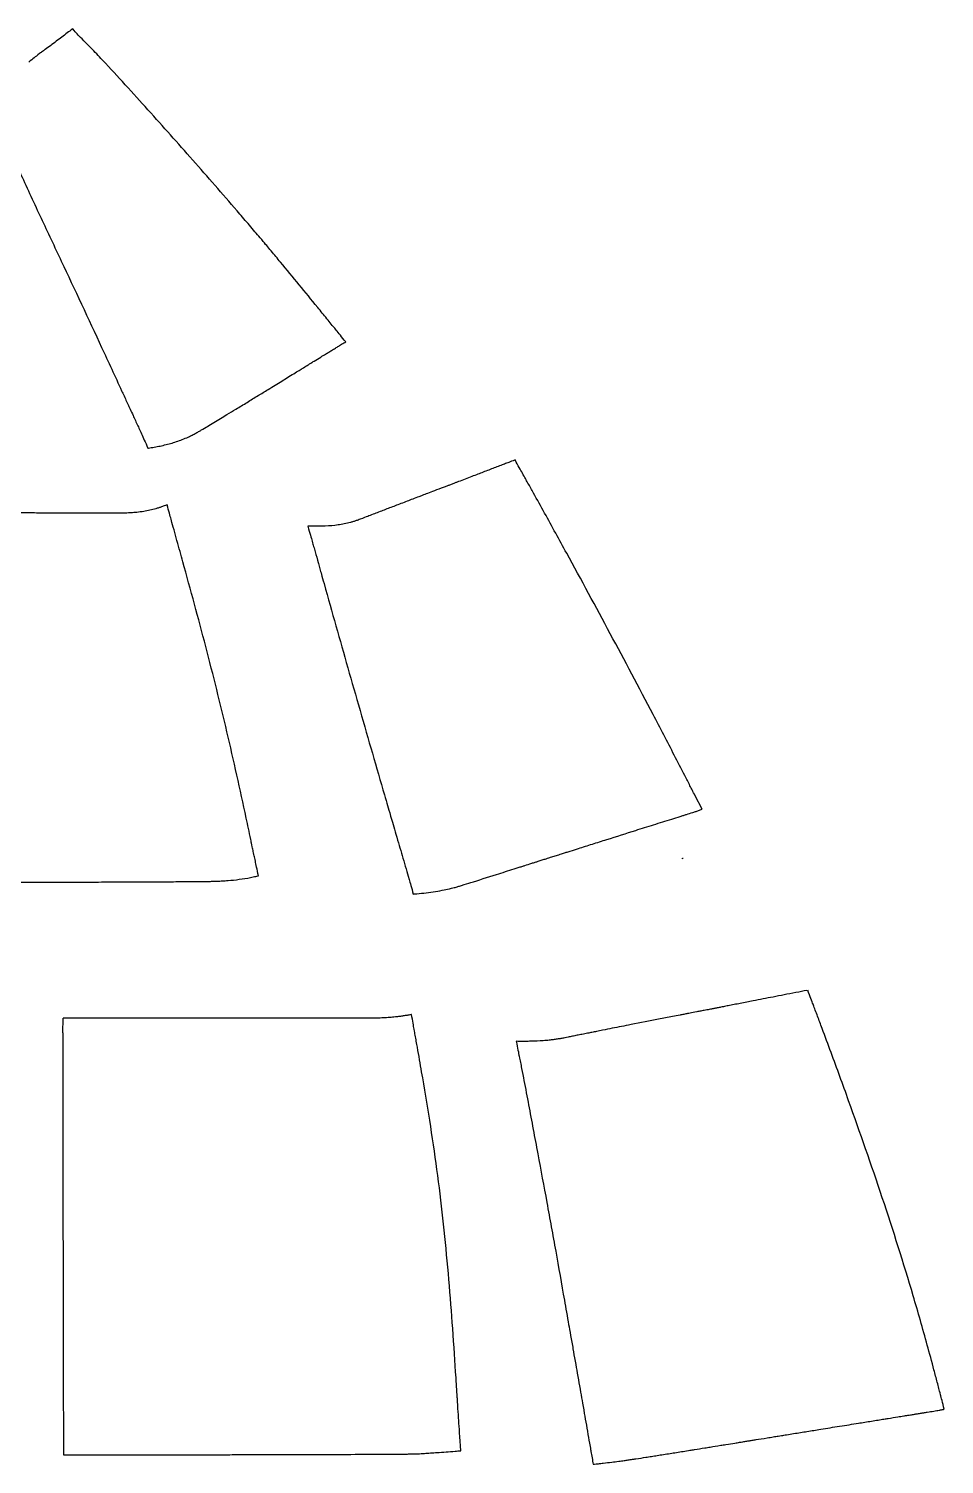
# Model space of a CAD drawing. Header units: inches. Extents: x 337 to 990, y 172 to 475.
# Drawn here: x 475.1 to 536.4, y 377.8 to 473.9 of the extents above; entities that cross this region are included whole.
import ezdxf

# ---------------------------------------------------------------- set-up
doc = ezdxf.new("R2010")
doc.units = ezdxf.units.IN
doc.header["$MEASUREMENT"] = 0

msp = doc.modelspace()

# ---------------------------------------------------------------- linework, layer by layer
for p, q in [((520.14918, 421.66959), (519.68243, 422.56457)), ((519.75577, 421.52943), (519.79489, 421.54256)), ((520.01994, 421.62325), (520.14918, 421.66959)), ((477.37437, 406.69959), (477.37539, 407.69902))]:
    msp.add_line(p, q)
at = {"color": 7, "linetype": 'Continuous', "lineweight": 25}
for points, knots in [([(478.02467, 473.91041), (477.86228, 473.78488), (477.77547, 473.71781), (477.54225, 473.53924), (477.40491, 473.43509), (477.06345, 473.17745), (476.77182, 472.95946), (476.44172, 472.71367), (476.27101, 472.58676), (476.13637, 472.48651), (476.09466, 472.45544), (475.8975, 472.3085), (475.90918, 472.31719), (475.6144, 472.09763), (475.55814, 472.05566), (475.32608, 471.87646), (475.24016, 471.80783), (475.07993, 471.67953)], [0, 0, 0, 0, 0.125, 0.125, 0.25, 0.25, 0.5, 0.5, 0.625, 0.625, 0.6875, 0.6875, 0.75, 0.75, 0.875, 0.875, 1, 1, 1, 1]), ([(490.6731, 459.79286), (490.51089, 459.9837), (490.42512, 460.08458), (490.19083, 460.35964), (490.06569, 460.5063), (489.69524, 460.93983), (489.45403, 461.22122), (488.71803, 462.07709), (488.22331, 462.64862), (486.75388, 464.33535), (485.73678, 465.48767), (484.25991, 467.14502), (483.76888, 467.69365), (482.72883, 468.85066), (482.26509, 469.36468), (481.21038, 470.52481), (480.74637, 471.03199), (479.94418, 471.88942), (479.69571, 472.15179), (479.30634, 472.55634), (479.1736, 472.69333), (478.91364, 472.95836), (478.82373, 473.0487), (478.64699, 473.22616)], [0, 0, 0, 0, 0.03125, 0.03125, 0.0625, 0.0625, 0.125, 0.125, 0.25, 0.25, 0.5, 0.5, 0.625, 0.625, 0.75, 0.75, 0.875, 0.875, 0.9375, 0.9375, 0.96875, 0.96875, 1, 1, 1, 1]), ([(472.23995, 470.0611), (472.27709, 469.88782), (472.29449, 469.80595), (472.35965, 469.53829), (472.39598, 469.40976), (472.50755, 469.04461), (472.59942, 468.77372), (472.8621, 468.0498), (473.07635, 467.52224), (473.47287, 466.57892), (473.71363, 466.0271), (474.00614, 465.36827), (474.10948, 465.13735), (474.32781, 464.65287), (474.46121, 464.35897), (474.97336, 463.23631), (475.4753, 462.1559), (476.33251, 460.32685), (476.82311, 459.28952), (478.14091, 456.49139), (479.08139, 454.47728), (480.40116, 451.63015), (480.86479, 450.6266), (481.40765, 449.44959), (481.51575, 449.21509), (481.74984, 448.70711), (481.8267, 448.54027), (482.10584, 447.93393), (482.18126, 447.77021), (482.41738, 447.25558), (482.4836, 447.11022), (482.63019, 446.7877), (482.73383, 446.55967), (482.87765, 446.24308), (483.06163, 445.83794)], [0, 0, 0, 0, 0.015625, 0.015625, 0.03125, 0.03125, 0.0625, 0.0625, 0.125, 0.125, 0.1875, 0.1875, 0.21875, 0.21875, 0.25, 0.25, 0.375, 0.375, 0.5, 0.5, 0.75, 0.75, 0.875, 0.875, 0.90625, 0.90625, 0.9375, 0.9375, 0.96875, 0.96875, 1, 1, 1, 1.0220943, 1.0220943, 1.0220943, 1.0220943]), ([(496.29438, 452.95671), (496.03094, 453.2806), (495.81864, 453.54161), (495.65751, 453.7397), (495.38262, 454.07765), (495.25669, 454.23244), (494.8209, 454.76738), (494.63747, 454.99224), (493.98266, 455.79372), (493.60209, 456.25826), (492.75126, 457.29304), (492.35178, 457.77705), (491.71695, 458.54243), (491.52437, 458.77406), (491.07935, 459.30782), (490.95289, 459.45896), (490.6731, 459.79286)], [-0.07326826, -0.07326826, -0.07326826, -0.07326826, 0, 0, 0, 0.125, 0.125, 0.25, 0.25, 0.5, 0.5, 0.75, 0.75, 0.875, 0.875, 1, 1, 1, 1]), ([(519.68243, 422.56457), (519.52775, 422.86772), (519.44735, 423.0252), (519.22082, 423.46778), (519.09929, 423.70478), (518.75549, 424.37403), (518.5152, 424.8401), (517.81845, 426.1871), (517.34103, 427.10419), (515.92422, 429.80968), (514.96143, 431.62682), (513.04055, 435.21152), (512.05464, 437.03044), (510.59657, 439.69255), (510.09601, 440.60178), (509.36041, 441.93184), (509.10747, 442.38815), (508.74101, 443.04786), (508.61577, 443.27308), (508.36627, 443.72129), (508.28401, 443.86883), (508.11825, 444.16606), (507.99815, 444.3814), (507.83422, 444.67531), (507.62645, 445.0478)], [0, 0, 0, 0, 0.03125, 0.03125, 0.0625, 0.0625, 0.125, 0.125, 0.25, 0.25, 0.5, 0.5, 0.75, 0.75, 0.875, 0.875, 0.9375, 0.9375, 0.96875, 0.96875, 1, 1, 1, 1.02264077, 1.02264077, 1.02264077, 1.02264077]), ([(490.45646, 417.22273), (490.36289, 417.65956), (490.29311, 417.98565), (490.24714, 418.20098), (490.21337, 418.35913), (490.19244, 418.45754), (490.14841, 418.66477), (490.11216, 418.83572), (490.07585, 419.00708), (490.05438, 419.10843), (489.98102, 419.4549), (489.96991, 419.50738), (489.82741, 420.18015), (489.74085, 420.58783), (489.42303, 422.07252), (489.22394, 422.98735), (488.57239, 425.90841), (488.12809, 427.804), (487.18981, 431.5896), (486.67823, 433.54065), (485.92299, 436.32788), (485.64425, 437.34018), (485.26994, 438.6895), (485.14962, 439.12164), (484.92549, 439.9276), (484.87328, 440.11544), (484.73303, 440.62179), (484.69312, 440.76608), (484.60737, 441.07863), (484.54388, 441.31008), (484.45524, 441.63379), (484.34147, 442.04976)], [-0.0212741, -0.0212741, -0.0212741, -0.0212741, 0, 0, 0, 0.015625, 0.015625, 0.03125, 0.03125, 0.046875, 0.046875, 0.0625, 0.0625, 0.125, 0.125, 0.25, 0.25, 0.5, 0.5, 0.75, 0.75, 0.875, 0.875, 0.9375, 0.9375, 0.96875, 0.96875, 1, 1, 1, 1.02314088, 1.02314088, 1.02314088, 1.02314088]), ([(493.76366, 440.6166), (493.89677, 440.14656), (493.99156, 439.81186), (494.04802, 439.61252), (494.09257, 439.45521), (494.11326, 439.38219), (494.18311, 439.1349), (494.21871, 439.00843), (494.3063, 438.69647), (494.40011, 438.3607), (494.46918, 438.1135), (494.51314, 437.95619), (494.5772, 437.72701), (494.6009, 437.64222), (494.73078, 437.17746), (494.77124, 437.03272), (495.12647, 435.76271), (495.37186, 434.88844), (496.17053, 432.05914), (496.69196, 430.23374), (497.81225, 426.33614), (498.35017, 424.47697), (498.95545, 422.40012), (499.03508, 422.12722), (499.15341, 421.72191), (499.2123, 421.52031), (499.47693, 420.61434), (499.55747, 420.33862), (499.86857, 419.27301), (499.98594, 418.87082), (500.19446, 418.15431), (500.25803, 417.9357), (500.40237, 417.4375), (500.44368, 417.29392), (500.53399, 416.97963), (500.60099, 416.74644), (500.69497, 416.41928), (500.81593, 415.99814)], [-0.0197996, -0.0197996, -0.0197996, -0.0197996, 0, 0, 0, 0.015625, 0.015625, 0.03125, 0.03125, 0.0625, 0.0625, 0.078125, 0.078125, 0.09375, 0.09375, 0.125, 0.125, 0.25, 0.25, 0.5, 0.5, 0.75, 0.75, 0.78125, 0.78125, 0.8125, 0.8125, 0.875, 0.875, 0.9375, 0.9375, 0.96875, 0.96875, 1, 1, 1, 1.02318657, 1.02318657, 1.02318657, 1.02318657]), ([(519.79489, 421.54256), (519.86916, 421.56919), (519.94342, 421.59582), (520.01844, 421.62271), (520.01919, 421.62298), (520.01994, 421.62325)], [0, 0, 0, 0, 0.99, 0.99, 1, 1, 1, 1]), ([(536.35141, 381.51927), (536.23635, 381.96115), (536.15231, 382.28405), (536.0993, 382.48796), (536.04868, 382.68263), (536.02635, 382.76885), (535.95596, 383.03881), (535.91792, 383.18421), (535.81133, 383.59019), (535.73527, 383.87779), (535.51727, 384.69551), (535.36418, 385.2609), (534.91095, 386.90627), (534.59184, 388.02665), (533.62712, 391.292), (532.93746, 393.46592), (531.46734, 397.87735), (530.72236, 400.01153), (529.56126, 403.24429), (529.17361, 404.30792), (528.57083, 405.9411), (528.37627, 406.46495), (528.07199, 407.27955), (527.97305, 407.54365), (527.82138, 407.94738), (527.77132, 408.08043), (527.66994, 408.34954), (527.63411, 408.44422), (527.56895, 408.61703), (527.49189, 408.82138), (527.37381, 409.13499), (527.2147, 409.55785)], [-0.0163662, -0.0163662, -0.0163662, -0.0163662, 0, 0, 0, 0.015625, 0.015625, 0.03125, 0.03125, 0.0625, 0.0625, 0.125, 0.125, 0.25, 0.25, 0.5, 0.5, 0.75, 0.75, 0.875, 0.875, 0.9375, 0.9375, 0.96875, 0.96875, 0.984375, 0.984375, 1, 1, 1, 1.01847768, 1.01847768, 1.01847768, 1.01847768]), ([(503.99429, 378.73692), (503.93238, 379.66102), (503.88801, 380.32623), (503.86118, 380.73255), (503.83723, 381.09524), (503.82726, 381.25165), (503.79806, 381.7084), (503.79169, 381.8086), (503.7765, 382.04767), (503.7768, 382.04296), (503.76808, 382.18024), (503.76241, 382.26964), (503.74142, 382.60017), (503.73614, 382.68333), (503.72235, 382.89998), (503.71108, 383.07689), (503.6868, 383.45668), (503.66646, 383.77304), (503.58402, 385.04342), (503.50266, 386.25274), (503.26899, 389.45675), (503.0745, 391.75477), (502.61394, 396.04023), (502.3222, 398.24384), (501.81099, 401.54244), (501.63799, 402.59012), (501.35139, 404.25591), (501.26355, 404.75642), (501.11195, 405.61172), (501.06623, 405.86836), (500.99391, 406.27464), (500.96743, 406.42351), (500.92414, 406.6675), (500.90546, 406.77289), (500.87395, 406.95187), (500.83546, 407.17051), (500.77782, 407.49897), (500.70101, 407.93725)], [-0.03500892, -0.03500892, -0.03500892, -0.03500892, 0, 0, 0, 0.03125, 0.03125, 0.046875, 0.046875, 0.0546875, 0.0546875, 0.0625, 0.0625, 0.078125, 0.078125, 0.09375, 0.09375, 0.125, 0.125, 0.25, 0.25, 0.5, 0.5, 0.75, 0.75, 0.875, 0.875, 0.9375, 0.9375, 0.96875, 0.96875, 0.984375, 0.984375, 1, 1, 1, 1.01908687, 1.01908687, 1.01908687, 1.01908687]), ([(507.70428, 406.14016), (507.79495, 405.68713), (507.86172, 405.35305), (507.90459, 405.13794), (507.94032, 404.95871), (507.95945, 404.86207), (508.01111, 404.59999), (508.04087, 404.44817), (508.11357, 404.07551), (508.17481, 403.75873), (508.31859, 403.01072), (508.43573, 402.39505), (508.63104, 401.36373), (508.73956, 400.78831), (508.94245, 399.70931), (509.04065, 399.1857), (509.3591, 397.48229), (509.54548, 396.47967), (509.85568, 394.79254), (509.95703, 394.23757), (510.14382, 393.2076), (510.25232, 392.60531), (510.52965, 391.05805), (510.74293, 389.85662), (510.97133, 388.56348), (511.02506, 388.25889), (511.11454, 387.75123), (511.17571, 387.40381), (511.25168, 386.97212), (511.29463, 386.72801), (511.39042, 386.18326), (511.4532, 385.82608), (511.54895, 385.28132), (511.58788, 385.05977), (511.70151, 384.41333), (511.73878, 384.20133), (511.88752, 383.35559), (511.99084, 382.76885), (512.11871, 382.04339), (512.16071, 381.80525), (512.27962, 381.13105), (512.3119, 380.94805), (512.4165, 380.3541), (512.45639, 380.12739), (512.55924, 379.54047), (512.58798, 379.37646), (512.65026, 379.01658)], [-0.01875326, -0.01875326, -0.01875326, -0.01875326, 0, 0, 0, 0.015625, 0.015625, 0.03125, 0.03125, 0.0625, 0.0625, 0.125, 0.125, 0.1875, 0.1875, 0.25, 0.25, 0.375, 0.375, 0.4375, 0.4375, 0.5, 0.5, 0.625, 0.625, 0.65625, 0.65625, 0.6875, 0.6875, 0.71875, 0.71875, 0.75, 0.75, 0.78125, 0.78125, 0.8125, 0.8125, 0.875, 0.875, 0.90625, 0.90625, 0.9375, 0.9375, 0.96875, 0.96875, 1, 1, 1, 1]), ([(512.65026, 379.01658), (512.66546, 378.92885), (512.66925, 378.90692), (512.68437, 378.81917), (512.69043, 378.78402), (512.69831, 378.7383), (512.70619, 378.69258), (512.75563, 378.40574), (512.80507, 378.1189), (512.85451, 377.83206)], [0, 0, 0, 0, 1, 1, 1, 1.40066926, 1.40066926, 1.40066926, 3.91435778, 3.91435778, 3.91435778, 3.91435778])]:
    msp.add_open_spline(points, degree=3, knots=knots, dxfattribs=at)
msp.add_open_spline([(478.64699, 473.22616), (478.35575, 473.51694), (478.28657, 473.59294), (478.02467, 473.91041)], degree=3, dxfattribs=at)
at = {"color": 7, "linetype": 'Continuous'}
for points, knots in [([(486.60452, 447.03205), (486.79449, 447.14599), (486.91499, 447.21828), (487.17356, 447.37376), (487.32802, 447.46683), (487.61927, 447.64263), (487.76449, 447.73044), (488.05582, 447.90685), (488.20046, 447.99456), (488.54425, 448.20334), (488.74368, 448.32468), (489.20041, 448.60305), (489.44972, 448.75527), (489.93866, 449.05431), (490.18039, 449.20241), (490.64705, 449.48869), (490.87146, 449.62652), (491.25932, 449.86493), (491.42437, 449.96644), (491.72819, 450.15335), (491.87003, 450.24065), (492.13658, 450.40476), (492.26026, 450.48093), (492.52762, 450.64559), (492.67833, 450.73842), (492.94789, 450.90445), (493.07101, 450.98028), (493.21837, 451.07103), (493.26209, 451.09796), (493.36126, 451.15902), (493.41459, 451.19185), (493.5765, 451.29154), (493.68703, 451.35958), (493.83756, 451.45221), (493.89927, 451.49018), (494.0337, 451.57287), (494.10406, 451.61614), (494.32043, 451.74915), (494.47173, 451.84213), (494.7313, 452.00151), (494.84125, 452.06898), (495.01897, 452.17796), (495.09338, 452.22355), (495.25057, 452.31982), (495.33116, 452.36914), (495.49683, 452.47044), (495.58332, 452.52328), (495.73831, 452.61789), (495.80941, 452.66126), (495.97088, 452.75967), (496.06179, 452.81504), (496.1777, 452.88564), (496.21412, 452.90783), (496.25301, 452.93152), (496.29438, 452.95671)], [0, 0, 0, 0, 0.04443432, 0.04443432, 0.08999594, 0.08999594, 0.13555756, 0.13555756, 0.18111918, 0.18111918, 0.24362283, 0.24362283, 0.32140375, 0.32140375, 0.39918466, 0.39918466, 0.46976851, 0.46976851, 0.51766324, 0.51766324, 0.56555796, 0.56555796, 0.60555466, 0.60555466, 0.64540407, 0.64540407, 0.68525348, 0.68525348, 0.70096761, 0.70096761, 0.71668173, 0.71668173, 0.74810998, 0.74810998, 0.77028074, 0.77028074, 0.79245151, 0.79245151, 0.83679303, 0.83679303, 0.87058143, 0.87058143, 0.89525086, 0.89525086, 0.91992028, 0.91992028, 0.94634282, 0.94634282, 0.97276536, 0.97276536, 1, 1, 1, 1.00855833, 1.00855833, 1.00855833, 1.00855833]), ([(483.06163, 445.83794), (483.07458, 445.83981), (483.08745, 445.84168), (483.15832, 445.85209), (483.21674, 445.86099), (483.34542, 445.88164), (483.41138, 445.89278), (483.61093, 445.92808), (483.74406, 445.95378), (484.00929, 446.01007), (484.14243, 446.04082), (484.54063, 446.1412), (484.8022, 446.21852), (485.32588, 446.402), (485.58714, 446.5075), (485.92355, 446.66418), (486.00257, 446.70256), (486.12679, 446.76579), (486.17215, 446.78959), (486.25505, 446.83391), (486.29474, 446.85562), (486.41188, 446.92088), (486.4885, 446.96502), (486.58945, 447.02319)], [0.074725048, 0.074725048, 0.074725048, 0.074725048, 0.085939989, 0.085939989, 0.136415248, 0.136415248, 0.186890507, 0.186890507, 0.287841024, 0.287841024, 0.388791542, 0.388791542, 0.590692577, 0.590692577, 0.792593612, 0.792593612, 0.855001827, 0.855001827, 0.891766928, 0.891766928, 0.928532029, 0.928532029, 1, 1, 1, 1]), ([(507.62645, 445.0478), (507.45245, 444.98107), (507.32823, 444.93343), (507.11068, 444.85004), (507.01422, 444.81308), (506.80744, 444.73385), (506.69983, 444.69263), (506.47242, 444.60554), (506.36013, 444.56254), (506.11937, 444.47037), (505.99383, 444.42233), (505.61491, 444.27733), (505.35921, 444.17953), (505.00224, 444.04303), (504.8696, 443.99232), (504.59024, 443.88554), (504.44815, 443.83123), (504.13644, 443.71212), (503.97569, 443.65071), (503.78143, 443.57649), (503.72479, 443.55486), (503.60188, 443.50791), (503.54092, 443.48463), (503.40365, 443.43219), (503.31565, 443.39858), (503.20013, 443.35447), (503.16459, 443.34089), (503.11491, 443.32192), (503.0861, 443.31092), (502.9893, 443.27395), (502.91091, 443.24401), (502.64608, 443.14287), (502.41679, 443.05531), (502.06058, 442.91928), (501.91367, 442.86318), (501.65134, 442.76298), (501.53538, 442.71869), (501.34017, 442.64411), (501.27178, 442.61799), (501.05024, 442.53334), (500.91204, 442.48053), (500.6513, 442.38088), (500.52719, 442.33344), (500.26601, 442.23356), (500.1289, 442.18112), (499.85769, 442.07735), (499.72699, 442.02733), (499.47631, 441.93135), (499.35306, 441.88414), (498.98606, 441.7435), (498.74315, 441.65032), (498.25433, 441.46258), (497.98696, 441.35977), (497.61845, 441.21774), (497.48731, 441.16711), (497.27211, 441.084)], [0.006188373, 0.006188373, 0.006188373, 0.006188373, 0.047214744, 0.047214744, 0.076809261, 0.076809261, 0.106403778, 0.106403778, 0.14140028, 0.14140028, 0.176396781, 0.176396781, 0.246389783, 0.246389783, 0.288097594, 0.288097594, 0.329805404, 0.329805404, 0.370178645, 0.370178645, 0.388960553, 0.388960553, 0.407742461, 0.407742461, 0.426524369, 0.426524369, 0.438273729, 0.438273729, 0.450023089, 0.450023089, 0.473521809, 0.473521809, 0.52051925, 0.52051925, 0.56751669, 0.56751669, 0.605320439, 0.605320439, 0.624111708, 0.624111708, 0.661694247, 0.661694247, 0.699276785, 0.699276785, 0.740644448, 0.740644448, 0.776128551, 0.776128551, 0.811612653, 0.811612653, 0.882580858, 0.882580858, 0.953549063, 0.953549063, 1, 1, 1, 1]), ([(484.34147, 442.04976), (484.30232, 442.03384), (484.26682, 442.01949), (484.23497, 442.0067), (484.11285, 441.9577), (484.04436, 441.93179), (483.91565, 441.88629), (483.84806, 441.86335), (483.71802, 441.82143), (483.65257, 441.80148), (483.45578, 441.74483), (483.32408, 441.71145), (483.05423, 441.65174), (482.91741, 441.62572), (482.627, 441.57888), (482.47016, 441.5588), (482.18209, 441.52974), (482.0543, 441.51953), (481.81027, 441.50456), (481.68647, 441.49916), (481.49518, 441.49342), (481.42658, 441.49193), (481.3044, 441.48987), (481.2472, 441.4893), (481.13185, 441.489), (481.0834, 441.48904), (481.02633, 441.48921)], [-0.02241619, -0.02241619, -0.02241619, -0.02241619, 0, 0, 0, 0.08593252, 0.08593252, 0.15057612, 0.15057612, 0.21521971, 0.21521971, 0.34450689, 0.34450689, 0.47379407, 0.47379407, 0.62032057, 0.62032057, 0.73530348, 0.73530348, 0.84377784, 0.84377784, 0.90391707, 0.90391707, 0.9640563, 0.9640563, 1, 1, 1, 1]), ([(481.02738, 441.48921), (480.82503, 441.49005), (480.63779, 441.49073), (480.33097, 441.49174), (480.21161, 441.4921), (479.95184, 441.49283), (479.81288, 441.49319), (479.57338, 441.49378), (479.47106, 441.49402), (479.19234, 441.49462), (479.00336, 441.49499), (478.68675, 441.49554), (478.56865, 441.49574), (478.30993, 441.49613), (478.17211, 441.49632), (477.9163, 441.49666), (477.79847, 441.4968), (477.59457, 441.49703), (477.49006, 441.49715), (477.23265, 441.4974), (477.07741, 441.49755), (476.78624, 441.49779), (476.63559, 441.49791), (476.35375, 441.49811), (476.22197, 441.4982), (476.02282, 441.49832), (475.94674, 441.49836), (475.69308, 441.49851), (475.51292, 441.4986), (475.21688, 441.49873), (475.10874, 441.49878), (474.92486, 441.49886), (474.85399, 441.49888), (474.69089, 441.49895), (474.60122, 441.49898), (474.46736, 441.49903), (474.41795, 441.49905), (474.3067, 441.49909), (474.22674, 441.49911), (474.06962, 441.49916), (473.99079, 441.49919), (473.86061, 441.49923), (473.79959, 441.49925), (473.66201, 441.49929), (473.61861, 441.49931), (473.50233, 441.49934), (473.43627, 441.49936), (473.31701, 441.4994), (473.26141, 441.49942), (473.10671, 441.49947), (473.0197, 441.49949), (472.89726, 441.49953), (472.85424, 441.49954), (472.80304, 441.49956), (472.78749, 441.49956), (472.77658, 441.49957), (472.77729, 441.49957), (472.76907, 441.49957), (472.75958, 441.49957), (472.67715, 441.4996), (472.60525, 441.49962), (472.48053, 441.49966), (472.41918, 441.49968), (472.23813, 441.49974), (472.12145, 441.49979), (471.88997, 441.49987), (471.77338, 441.49991), (471.55859, 441.5), (471.45849, 441.50004), (471.2662, 441.50012), (471.17796, 441.50016), (470.90482, 441.50029), (470.73515, 441.50038), (470.40818, 441.50055), (470.24847, 441.50065), (469.77674, 441.50095), (469.47215, 441.50117), (468.70473, 441.50185), (468.24126, 441.50234), (467.7405, 441.50299), (467.42222, 441.50339), (467.08887, 441.50386), (466.74051, 441.50439)], [0, 0, 0, 0, 0.04188284, 0.04188284, 0.07135482, 0.07135482, 0.1008268, 0.1008268, 0.12389885, 0.12389885, 0.17004294, 0.17004294, 0.19741674, 0.19741674, 0.22479055, 0.22479055, 0.25057977, 0.25057977, 0.27636899, 0.27636899, 0.31258299, 0.31258299, 0.34203645, 0.34203645, 0.3690698, 0.3690698, 0.39083846, 0.39083846, 0.43437579, 0.43437579, 0.45824032, 0.45824032, 0.47374398, 0.47374398, 0.48924765, 0.48924765, 0.50015702, 0.50015702, 0.521184, 0.521184, 0.53826999, 0.53826999, 0.55535599, 0.55535599, 0.56183706, 0.56183706, 0.57004225, 0.57004225, 0.57824744, 0.57824744, 0.59465782, 0.59465782, 0.60659409, 0.60659409, 0.6123752, 0.6123752, 0.61815631, 0.61815631, 0.6242463, 0.6242463, 0.63642628, 0.63642628, 0.64860626, 0.64860626, 0.67296623, 0.67296623, 0.69865985, 0.69865985, 0.72731049, 0.72731049, 0.7490303, 0.7490303, 0.78472529, 0.78472529, 0.82042028, 0.82042028, 0.89181026, 0.89181026, 1, 1, 1, 1.06876695, 1.06876695, 1.06876695, 1.06876695]), ([(497.28934, 441.09047), (497.15573, 441.04168), (497.07651, 441.01276), (496.93883, 440.96531), (496.87066, 440.94267), (496.74002, 440.90227), (496.67461, 440.88342), (496.47632, 440.82994), (496.33941, 440.79776), (496.06071, 440.74077), (495.91948, 440.71619), (495.50219, 440.65607), (495.21131, 440.6312), (494.79468, 440.61321), (494.66567, 440.6101), (494.48395, 440.60863), (494.42523, 440.60866), (494.30836, 440.6093), (494.2469, 440.60996), (494.1366, 440.6114), (494.10105, 440.61188), (494.06181, 440.61243), (493.97891, 440.61357), (493.87952, 440.61496), (493.76366, 440.6166)], [0, 0, 0, 0, 0.08753022, 0.08753022, 0.15375962, 0.15375962, 0.21998901, 0.21998901, 0.35244781, 0.35244781, 0.4849066, 0.4849066, 0.74982419, 0.74982419, 0.86079673, 0.86079673, 0.91827558, 0.91827558, 0.97575443, 0.97575443, 1, 1, 1, 1.05121805, 1.05121805, 1.05121805, 1.05121805]), ([(504.05011, 416.57236), (504.31385, 416.65481), (504.48232, 416.70753), (505.16304, 416.92117), (505.81047, 417.12554), (506.5877, 417.37145), (506.7841, 417.43365), (507.17004, 417.55596), (507.35941, 417.61602), (507.65059, 417.70841), (507.74341, 417.73786), (507.92291, 417.79483), (508.01351, 417.82358), (508.15904, 417.86978), (508.22004, 417.88914), (508.41458, 417.9509), (508.57851, 418.00296), (508.82263, 418.08047), (508.89819, 418.10447), (509.04933, 418.15246), (509.11578, 418.17357), (509.27107, 418.22288), (509.35582, 418.2498), (509.53428, 418.30647), (509.62477, 418.3352), (509.77169, 418.38186), (509.82999, 418.40037), (509.92616, 418.43091), (509.9635, 418.44276), (510.05389, 418.47146), (510.10395, 418.48736), (510.25944, 418.53672), (510.36999, 418.57181), (510.58422, 418.63981), (510.70007, 418.67658), (510.89273, 418.73772), (510.97023, 418.76231), (511.14189, 418.81676), (511.23289, 418.84563), (511.51111, 418.93387), (511.70351, 418.99487), (512.02801, 419.09772), (512.17854, 419.14541), (512.48816, 419.24347), (512.64499, 419.29312), (513.11995, 419.44344), (513.44259, 419.54547), (514.41617, 419.8531), (515.07279, 420.06024), (516.10145, 420.38406), (516.49783, 420.50868), (517.30317, 420.76157), (517.71545, 420.89087), (518.29872, 421.07361), (518.4831, 421.13134), (518.75077, 421.21512), (518.82865, 421.23949), (518.96986, 421.28368), (519.03608, 421.30439), (519.23429, 421.36639), (519.36584, 421.40753), (519.59919, 421.48049), (519.6734, 421.50368), (519.75577, 421.52943)], [0, 0, 0, 0, 0.03773478, 0.03773478, 0.14765295, 0.14765295, 0.18730314, 0.18730314, 0.22487892, 0.22487892, 0.24182892, 0.24182892, 0.2565698, 0.2565698, 0.27131068, 0.27131068, 0.30079244, 0.30079244, 0.3131465, 0.3131465, 0.32550056, 0.32550056, 0.34363954, 0.34363954, 0.3596516, 0.3596516, 0.37070041, 0.37070041, 0.37961605, 0.37961605, 0.38853169, 0.38853169, 0.40636297, 0.40636297, 0.42950041, 0.42950041, 0.44663307, 0.44663307, 0.46376573, 0.46376573, 0.49803106, 0.49803106, 0.52852083, 0.52852083, 0.5590106, 0.5590106, 0.61999015, 0.61999015, 0.74194923, 0.74194923, 0.81870712, 0.81870712, 0.895465, 0.895465, 0.93138078, 0.93138078, 0.94558667, 0.94558667, 0.95979257, 0.95979257, 0.98820436, 0.98820436, 1, 1, 1, 1]), ([(518.86916, 418.37568), (518.85555, 418.37254), (518.83675, 418.36853), (518.7963, 418.36028), (518.79376, 418.35977), (518.79115, 418.35924)], [0.568483553, 0.568483553, 0.568483553, 0.568483553, 0.973648143, 0.973648143, 1, 1, 1, 1]), ([(487.0105, 416.8435), (487.14067, 416.84503), (487.2299, 416.84646), (487.37398, 416.84966), (487.43031, 416.85108), (487.55173, 416.85459), (487.61367, 416.85663), (487.79965, 416.86356), (487.92105, 416.86916), (488.16916, 416.88336), (488.29495, 416.89188), (488.67113, 416.92182), (488.91718, 416.94754), (489.42219, 417.01521), (489.67317, 417.05626), (489.98721, 417.11799), (490.05137, 417.1312), (490.21613, 417.166), (490.31409, 417.18819), (490.45646, 417.22273)], [0, 0, 0, 0, 0.088137723, 0.088137723, 0.141745462, 0.141745462, 0.195353201, 0.195353201, 0.30256868, 0.30256868, 0.409784158, 0.409784158, 0.624215114, 0.624215114, 0.838646071, 0.838646071, 0.892721779, 0.892721779, 0.993584598, 0.993584598, 0.993584598, 0.993584598]), ([(466.75432, 416.78021), (467.11492, 416.78101), (467.44826, 416.78174), (467.75432, 416.78238), (467.75434, 416.78238), (467.75435, 416.78238), (467.75437, 416.78238), (468.0997, 416.7831), (468.41033, 416.78372), (468.87224, 416.78459), (469.02745, 416.78488), (469.35939, 416.78546), (469.53171, 416.78576), (470.03764, 416.7866), (470.33547, 416.78707), (470.98143, 416.78804), (471.31775, 416.78852), (471.93587, 416.78938), (472.21719, 416.78976), (472.63573, 416.79031), (472.77191, 416.79049), (473.03622, 416.79083), (473.16693, 416.791), (473.40906, 416.79132), (473.51581, 416.79146), (473.72961, 416.79174), (473.83651, 416.79187), (474.03639, 416.79214), (474.13248, 416.79226), (474.32316, 416.79251), (474.42042, 416.79264), (474.58824, 416.79287), (474.65972, 416.79296), (474.79852, 416.79315), (474.86395, 416.79324), (475.0223, 416.79346), (475.10738, 416.79357), (475.26836, 416.7938), (475.34732, 416.79391), (475.58057, 416.79424), (475.73121, 416.79445), (476.17601, 416.79511), (476.46305, 416.79556), (476.92884, 416.79633), (477.10055, 416.79662), (477.42135, 416.79719), (477.56598, 416.79745), (477.8451, 416.79797), (477.98205, 416.79823), (478.38852, 416.79904), (478.65366, 416.7996), (479.45914, 416.80145), (480.03778, 416.80296), (481.01028, 416.80589), (481.4387, 416.80736), (482.11637, 416.81004), (482.33382, 416.81094), (482.753, 416.81279), (482.95847, 416.81375), (483.36594, 416.81577), (483.56791, 416.81683), (483.94503, 416.81891), (484.12657, 416.81997), (484.51049, 416.82237), (484.72045, 416.82374), (485.10905, 416.82644), (485.29652, 416.82782), (485.66008, 416.83069), (485.84274, 416.8322), (486.3318, 416.83643), (486.61571, 416.83916), (487.00973, 416.84349)], [-0.04368071, -0.04368071, -0.04368071, -0.04368071, -0.00000231, -0.00000231, -0.00000231, 0, 0, 0, 0.0492841, 0.0492841, 0.07500388, 0.07500388, 0.10072365, 0.10072365, 0.15216319, 0.15216319, 0.20360274, 0.20360274, 0.24626185, 0.24626185, 0.26836252, 0.26836252, 0.29046318, 0.29046318, 0.30644602, 0.30644602, 0.31989194, 0.31989194, 0.33333786, 0.33333786, 0.34768947, 0.34768947, 0.36204108, 0.36204108, 0.37360341, 0.37360341, 0.38544224, 0.38544224, 0.39728108, 0.39728108, 0.42095875, 0.42095875, 0.46831408, 0.46831408, 0.49512414, 0.49512414, 0.516461, 0.516461, 0.53779786, 0.53779786, 0.58047158, 0.58047158, 0.66581901, 0.66581901, 0.73628731, 0.73628731, 0.76702825, 0.76702825, 0.7977692, 0.7977692, 0.82923616, 0.82923616, 0.86070312, 0.86070312, 0.89099035, 0.89099035, 0.92127758, 0.92127758, 0.94821257, 0.94821257, 1, 1, 1, 1]), ([(500.81593, 415.99814), (500.85066, 416.00082), (500.88339, 416.00338), (501.09636, 416.02041), (501.31612, 416.04001), (501.72961, 416.08507), (501.94056, 416.11162), (502.35089, 416.1723), (502.55209, 416.20661), (502.91569, 416.27727), (503.07334, 416.31077), (503.33242, 416.37177), (503.43555, 416.39768), (503.58933, 416.43894), (503.63898, 416.45269), (503.72569, 416.47705), (503.76581, 416.48853), (503.87392, 416.51995), (503.94254, 416.54034), (504.03612, 416.5681)], [0.056494082, 0.056494082, 0.056494082, 0.056494082, 0.089465284, 0.089465284, 0.270290903, 0.270290903, 0.451116522, 0.451116522, 0.625455776, 0.625455776, 0.762451286, 0.762451286, 0.851232545, 0.851232545, 0.891996889, 0.891996889, 0.932761234, 0.932761234, 1, 1, 1, 1]), ([(527.14448, 409.54296), (526.94977, 409.50498), (526.67558, 409.45151), (525.86768, 409.29399), (525.38996, 409.2009), (524.45484, 409.01879), (523.99564, 408.92942), (523.26998, 408.78825), (523.00054, 408.73586), (522.56092, 408.65039), (522.4196, 408.62292), (522.1466, 408.56986), (522.02291, 408.54582), (521.78621, 408.49982), (521.68047, 408.47928), (521.51474, 408.44708), (521.4575, 408.43596), (521.36207, 408.41742), (521.32398, 408.41002), (521.23272, 408.39229), (521.18409, 408.38284), (521.11466, 408.36935), (521.09126, 408.36481), (521.06689, 408.36007), (521.0533, 408.35743), (521.00833, 408.3487), (520.97274, 408.34178), (520.86741, 408.32132), (520.79175, 408.30663), (520.60437, 408.27023), (520.48383, 408.24681), (520.25697, 408.20275), (520.15202, 408.18236), (519.96482, 408.146), (519.87544, 408.12864), (519.61994, 408.07901), (519.46309, 408.04854), (519.29008, 408.01493), (519.23816, 408.00484), (519.10525, 407.97902), (519.01286, 407.96106), (518.83825, 407.92714), (518.75225, 407.91043), (518.49771, 407.86097), (518.33264, 407.82889), (517.84783, 407.73465), (517.53848, 407.67449), (516.62427, 407.49654), (516.03323, 407.38127), (515.17677, 407.21368), (514.95568, 407.17038), (514.53667, 407.08823), (514.33538, 407.04871), (513.91866, 406.96675), (513.70345, 406.92434), (513.35011, 406.85453), (513.21672, 406.82814), (512.97614, 406.78048), (512.87189, 406.75981), (512.67406, 406.72053), (512.57801, 406.70144), (512.35694, 406.65743), (512.23218, 406.63254), (511.99624, 406.58537), (511.88632, 406.56336), (511.67788, 406.52154), (511.57464, 406.50078), (511.36164, 406.45786), (511.27472, 406.44032), (511.11148, 406.40727), (511.04565, 406.39392), (510.96712, 406.37797)], [0, 0, 0, 0, 0.04651791, 0.04651791, 0.13955373, 0.13955373, 0.22117625, 0.22117625, 0.27459153, 0.27459153, 0.29960901, 0.29960901, 0.32619653, 0.32619653, 0.34632733, 0.34632733, 0.35666982, 0.35666982, 0.36327901, 0.36327901, 0.3698882, 0.3698882, 0.37519315, 0.37519315, 0.3804981, 0.3804981, 0.391108, 0.391108, 0.40762582, 0.40762582, 0.42414364, 0.42414364, 0.43804951, 0.43804951, 0.45195538, 0.45195538, 0.47976712, 0.47976712, 0.49271408, 0.49271408, 0.50740728, 0.50740728, 0.52210048, 0.52210048, 0.55148688, 0.55148688, 0.61025968, 0.61025968, 0.72780527, 0.72780527, 0.76597562, 0.76597562, 0.80414598, 0.80414598, 0.84551554, 0.84551554, 0.86985481, 0.86985481, 0.88804368, 0.88804368, 0.90623254, 0.90623254, 0.93006508, 0.93006508, 0.94956396, 0.94956396, 0.96906284, 0.96906284, 0.98856172, 0.98856172, 1, 1, 1, 1]), ([(497.61854, 407.6862), (497.36295, 407.6877), (497.19524, 407.68854), (496.86372, 407.69008), (496.72323, 407.69068), (496.4526, 407.69177), (496.32918, 407.69223), (496.05988, 407.69316), (495.91977, 407.69361), (495.62315, 407.69451), (495.46671, 407.69494), (495.19146, 407.69565), (495.06996, 407.69593), (494.81462, 407.69649), (494.68421, 407.69676), (494.2882, 407.6975), (494.01782, 407.69794), (493.4751, 407.6987), (493.20291, 407.69901), (492.80605, 407.69939), (492.67215, 407.6995), (492.39189, 407.69971), (492.2484, 407.6998), (491.81278, 407.70005), (491.51548, 407.70018), (490.96633, 407.70034), (490.71316, 407.70038), (490.36788, 407.70041), (490.262, 407.70042), (490.03635, 407.70042), (489.91972, 407.70041), (489.64598, 407.7004), (489.48904, 407.70038), (489.04893, 407.70032), (488.79076, 407.70026), (488.31483, 407.70013), (488.16135, 407.70009), (487.97061, 407.70003), (487.90991, 407.70001), (487.77762, 407.69996), (487.70961, 407.69994), (487.49997, 407.69986), (487.35275, 407.69981), (487.14947, 407.69973), (487.10157, 407.69971), (486.98222, 407.69967), (486.91693, 407.69964), (486.83364, 407.69961), (486.8071, 407.6996), (486.76393, 407.69958), (486.73511, 407.69957), (486.66226, 407.69954), (486.62073, 407.69952), (486.51192, 407.69948), (486.44068, 407.69945), (486.19973, 407.69935), (485.96042, 407.69925), (485.55833, 407.69908), (485.39779, 407.69902), (485.09131, 407.69889), (484.94864, 407.69883), (484.54, 407.69866), (484.2934, 407.69857), (483.80334, 407.69839), (483.56082, 407.69832), (483.1551, 407.6982), (483.01881, 407.69816), (482.75733, 407.69809), (482.6289, 407.69806), (482.24939, 407.69797), (482.00411, 407.69792), (481.28246, 407.69783), (480.82026, 407.69782), (479.77752, 407.69796), (479.19435, 407.69815), (478.37539, 407.69853), (478.07399, 407.69867), (477.74065, 407.69883), (477.37539, 407.69902)], [0, 0, 0, 0, 0.0325272, 0.0325272, 0.05317067, 0.05317067, 0.07430757, 0.07430757, 0.09544447, 0.09544447, 0.11913671, 0.11913671, 0.13948647, 0.13948647, 0.15983624, 0.15983624, 0.20053578, 0.20053578, 0.24240182, 0.24240182, 0.26464782, 0.26464782, 0.28689383, 0.28689383, 0.33138584, 0.33138584, 0.37082158, 0.37082158, 0.38830827, 0.38830827, 0.40579497, 0.40579497, 0.42941853, 0.42941853, 0.47666566, 0.47666566, 0.49736408, 0.49736408, 0.50881829, 0.50881829, 0.5202725, 0.5202725, 0.54318092, 0.54318092, 0.55037511, 0.55037511, 0.55756929, 0.55756929, 0.56227689, 0.56227689, 0.57169208, 0.57169208, 0.58110728, 0.58110728, 0.59365349, 0.59365349, 0.61874592, 0.61874592, 0.64029937, 0.64029937, 0.66185282, 0.66185282, 0.70495972, 0.70495972, 0.74512063, 0.74512063, 0.76414503, 0.76414503, 0.78316943, 0.78316943, 0.82121822, 0.82121822, 0.8973158, 0.8973158, 0.99103977, 0.99103977, 0.99103977, 1.02553237, 1.02553237, 1.02553237, 1.02553237]), ([(500.70101, 407.93725), (500.69124, 407.93523), (500.68174, 407.93327), (500.67254, 407.93138), (500.55115, 407.90642), (500.47992, 407.89266), (500.32858, 407.86555), (500.23793, 407.85025), (500.06184, 407.82293), (499.97445, 407.81045), (499.80057, 407.78781), (499.71127, 407.77728), (499.49198, 407.75386), (499.36134, 407.74197), (499.09723, 407.72178), (498.95748, 407.7134), (498.66952, 407.69982), (498.52625, 407.69488), (498.26658, 407.68892), (498.13973, 407.68712), (497.93238, 407.68564), (497.85958, 407.68539), (497.7211, 407.68572), (497.67386, 407.68591), (497.61794, 407.68621)], [-0.00670735, -0.00670735, -0.00670735, -0.00670735, 0, 0, 0, 0.08847302, 0.08847302, 0.17694603, 0.17694603, 0.26541905, 0.26541905, 0.35389207, 0.35389207, 0.48128781, 0.48128781, 0.619475, 0.619475, 0.7576622, 0.7576622, 0.87276797, 0.87276797, 0.96116709, 0.96116709, 1, 1, 1, 1]), ([(477.37437, 406.69913), (477.37431, 406.59413), (477.37417, 406.31991), (477.37397, 405.93438), (477.37392, 405.83948), (477.37377, 405.5414), (477.37368, 405.3821), (477.37354, 405.10656), (477.37348, 404.99506), (477.37332, 404.70041), (477.37323, 404.52027), (477.37306, 404.20601), (477.37302, 404.12926), (477.37295, 403.98661), (477.37291, 403.91833), (477.37285, 403.79812), (477.37282, 403.7455), (477.37278, 403.65588), (477.37276, 403.6156), (477.37271, 403.53003), (477.37269, 403.48539), (477.37261, 403.33869), (477.37257, 403.24417), (477.37247, 403.06358), (477.37243, 402.97517), (477.37232, 402.75016), (477.37226, 402.61388), (477.37214, 402.36264), (477.37209, 402.25367), (477.372, 402.06072), (477.37196, 401.97865), (477.37188, 401.78115), (477.37183, 401.66131), (477.3717, 401.34112), (477.37162, 401.14286), (477.37149, 400.74261), (477.37143, 400.54069), (477.37132, 400.1438), (477.37127, 399.95015), (477.37115, 399.34238), (477.37111, 398.93445), (477.37111, 398.09483), (477.37115, 397.66355), (477.37137, 396.78014), (477.37153, 396.32812), (477.37198, 395.43671), (477.37227, 394.99319), (477.373, 394.06631), (477.37345, 393.58686), (477.37454, 392.60863), (477.37517, 392.11182), (477.37648, 391.17496), (477.37716, 390.73389), (477.37843, 389.96664), (477.37908, 389.59649), (477.38006, 389.06215), (477.38038, 388.88956), (477.38104, 388.54228), (477.38139, 388.36204), (477.38214, 387.98772), (477.38252, 387.79786), (477.38337, 387.38538), (477.38381, 387.17602), (477.38453, 386.83499), (477.38492, 386.65696), (477.38613, 386.10031), (477.38729, 385.57591), (477.38847, 385.04915), (477.38933, 384.67091), (477.3907, 384.07041), (477.39106, 383.91156), (477.39219, 383.41583), (477.39287, 383.11789), (477.39367, 382.76683), (477.39385, 382.68527), (477.39418, 382.53972), (477.39433, 382.47302), (477.39465, 382.3302), (477.39483, 382.25376), (477.39542, 381.98734), (477.39587, 381.78654), (477.39671, 381.40899), (477.39712, 381.22109), (477.39836, 380.65753), (477.39918, 380.28117), (477.40085, 379.52031), (477.4017, 379.13666), (477.40277, 378.65252), (477.40299, 378.55503), (477.4032, 378.45734), (477.4032, 378.45732), (477.4032, 378.45731), (477.4032, 378.45729)], [0, 0, 0, 0, 0.02682876, 0.02682876, 0.03514428, 0.03514428, 0.05658447, 0.05658447, 0.06908939, 0.06908939, 0.09243976, 0.09243976, 0.09965422, 0.09965422, 0.10686868, 0.10686868, 0.11295166, 0.11295166, 0.11903464, 0.11903464, 0.12463159, 0.12463159, 0.13392229, 0.13392229, 0.14321299, 0.14321299, 0.15807978, 0.15807978, 0.17294658, 0.17294658, 0.1835046, 0.1835046, 0.19576984, 0.19576984, 0.21901477, 0.21901477, 0.24296151, 0.24296151, 0.26386551, 0.26386551, 0.31080887, 0.31080887, 0.3611662, 0.3611662, 0.41190475, 0.41190475, 0.4626433, 0.4626433, 0.5183464, 0.5183464, 0.57404951, 0.57404951, 0.62460539, 0.62460539, 0.6650193, 0.6650193, 0.68477985, 0.68477985, 0.70668664, 0.70668664, 0.72859342, 0.72859342, 0.75050021, 0.75050021, 0.77240699, 0.77240699, 0.81622056, 0.81622056, 0.86003413, 0.86003413, 0.87472817, 0.87472817, 0.90411626, 0.90411626, 0.91409423, 0.91409423, 0.9240722, 0.9240722, 0.93485582, 0.93485582, 0.95642305, 0.95642305, 0.97799028, 0.97799028, 1.02112475, 1.02112475, 1.06425921, 1.06425921, 1.07510677, 1.07510677, 1.07510677, 1.07510854, 1.07510854, 1.07510854, 1.07510854]), ([(510.96916, 406.37838), (510.84762, 406.35396), (510.77595, 406.34039), (510.62391, 406.31361), (510.5328, 406.29845), (510.35677, 406.27144), (510.2692, 406.25903), (510.09477, 406.23644), (510.00568, 406.22595), (509.78007, 406.20186), (509.64293, 406.18947), (509.24277, 406.15949), (508.95936, 406.14689), (508.56768, 406.13844), (508.44137, 406.13692), (508.25794, 406.13614), (508.20024, 406.13607), (508.07728, 406.13648), (508.00938, 406.13697), (507.91652, 406.13787), (507.91545, 406.13788), (507.91437, 406.1379), (507.8544, 406.13848), (507.78437, 406.13924), (507.70428, 406.14016)], [0, 0, 0, 0, 0.08824866, 0.08824866, 0.17649732, 0.17649732, 0.26474598, 0.26474598, 0.35299464, 0.35299464, 0.48707596, 0.48707596, 0.75523858, 0.75523858, 0.87081803, 0.87081803, 0.9350352, 0.9350352, 0.99925237, 0.99925237, 1, 1, 1, 1.04170402, 1.04170402, 1.04170402, 1.04170402]), ([(535.84662, 381.42342), (535.90811, 381.43345), (535.95688, 381.44149), (536.07438, 381.46197), (536.13935, 381.47455), (536.24422, 381.4964), (536.27425, 381.50277), (536.30812, 381.51), (536.32193, 381.51295), (536.33638, 381.51605), (536.35141, 381.51927)], [0, 0, 0, 0, 0.32763134, 0.32763134, 0.81973148, 0.81973148, 1, 1, 1, 1.0734951, 1.0734951, 1.0734951, 1.0734951]), ([(515.70185, 378.1978), (515.97085, 378.23946), (516.15511, 378.26818), (516.49747, 378.3217), (516.62994, 378.34246), (516.89285, 378.38373), (517.01472, 378.4029), (517.27753, 378.44431), (517.41485, 378.46599), (517.70337, 378.5116), (517.85468, 378.53555), (518.14665, 378.58184), (518.28159, 378.60327), (518.57438, 378.64983), (518.72759, 378.67422), (519.03431, 378.72311), (519.18781, 378.7476), (519.4381, 378.78757), (519.53601, 378.80321), (519.85689, 378.85454), (520.09109, 378.89204), (520.44263, 378.94839), (520.5663, 378.96822), (520.91344, 379.02393), (521.13599, 379.05967), (521.50083, 379.11832), (521.62181, 379.13778), (521.96655, 379.19323), (522.1385, 379.22091), (522.44214, 379.26979), (522.54803, 379.28685), (522.7262, 379.31555), (522.79636, 379.32685), (522.90977, 379.34512), (522.95261, 379.35202), (523.04852, 379.36747), (523.09884, 379.37558), (523.18528, 379.38951), (523.2223, 379.39548), (523.29024, 379.40643), (523.32457, 379.41196), (523.40309, 379.42461), (523.44391, 379.43119), (523.57171, 379.45179), (523.66403, 379.46667), (523.96785, 379.51565), (524.20618, 379.55408), (524.6374, 379.6236), (524.77466, 379.64573), (525.02465, 379.68604), (525.13964, 379.70458), (525.32061, 379.73376), (525.39136, 379.74516), (525.58787, 379.77684), (525.63221, 379.78399), (525.95845, 379.83658), (526.11629, 379.86202), (526.57854, 379.93651), (526.87165, 379.98373), (527.46655, 380.07953), (527.76803, 380.12806), (528.49694, 380.24534), (528.92772, 380.31461), (529.77243, 380.45033), (530.19132, 380.51758), (530.74288, 380.60607), (530.88229, 380.62843), (531.17687, 380.67567), (531.32881, 380.70003), (531.63258, 380.74871), (531.78428, 380.77302), (532.05951, 380.81712), (532.18238, 380.8368), (532.40831, 380.87298), (532.50439, 380.88836), (532.79975, 380.93565), (533.05858, 380.97708), (533.31697, 381.01843), (533.37154, 381.02716), (533.49466, 381.04687), (533.56004, 381.05733), (533.71646, 381.08236), (533.80778, 381.09697), (533.97522, 381.12376), (534.03245, 381.13291), (534.13521, 381.14935), (534.18319, 381.15703), (534.27413, 381.17158), (534.31796, 381.1786), (534.39346, 381.19068), (534.41802, 381.19461), (534.46361, 381.2019), (534.48468, 381.20527), (534.57653, 381.21997), (534.68334, 381.23706), (534.8396, 381.26207), (534.91019, 381.27337), (535.05463, 381.29649), (535.12844, 381.30831), (535.3829, 381.34906), (535.49433, 381.36691), (535.7087, 381.40129), (535.77099, 381.41128), (535.84406, 381.42301)], [0, 0, 0, 0, 0.03338793, 0.03338793, 0.05206668, 0.05206668, 0.07193556, 0.07193556, 0.09180444, 0.09180444, 0.11350519, 0.11350519, 0.1354894, 0.1354894, 0.15747361, 0.15747361, 0.17966816, 0.17966816, 0.19569973, 0.19569973, 0.22836056, 0.22836056, 0.24674186, 0.24674186, 0.28350446, 0.28350446, 0.29931254, 0.29931254, 0.33092868, 0.33092868, 0.34701393, 0.34701393, 0.35712684, 0.35712684, 0.36304411, 0.36304411, 0.36896137, 0.36896137, 0.37430752, 0.37430752, 0.38210027, 0.38210027, 0.38989302, 0.38989302, 0.40547853, 0.40547853, 0.43664954, 0.43664954, 0.45203919, 0.45203919, 0.46742884, 0.46742884, 0.47856503, 0.47856503, 0.50083742, 0.50083742, 0.52310981, 0.52310981, 0.56765458, 0.56765458, 0.61444483, 0.61444483, 0.67689383, 0.67689383, 0.73934283, 0.73934283, 0.7609857, 0.7609857, 0.78262856, 0.78262856, 0.80488747, 0.80488747, 0.82579375, 0.82579375, 0.84061266, 0.84061266, 0.87025047, 0.87025047, 0.88181035, 0.88181035, 0.89337024, 0.89337024, 0.90506027, 0.90506027, 0.91071402, 0.91071402, 0.91636778, 0.91636778, 0.92224912, 0.92224912, 0.92813047, 0.92813047, 0.93393514, 0.93393514, 0.9455445, 0.9455445, 0.95715385, 0.95715385, 0.96869463, 0.96869463, 0.99177621, 0.99177621, 1, 1, 1, 1]), ([(501.05897, 378.52628), (501.07874, 378.52762), (501.09811, 378.52893), (501.11709, 378.53022), (501.28734, 378.54179), (501.42572, 378.55125), (501.69363, 378.56974), (501.82895, 378.57917), (502.11264, 378.59912), (502.2565, 378.60934), (502.60713, 378.63448), (502.81243, 378.64939), (503.21111, 378.67867), (503.40867, 378.69331), (503.7376, 378.71779), (503.86325, 378.72715), (503.99429, 378.73692)], [-0.01639854, -0.01639854, -0.01639854, -0.01639854, 0, 0, 0, 0.1471264, 0.1471264, 0.29532104, 0.29532104, 0.44351567, 0.44351567, 0.65615149, 0.65615149, 0.86878732, 0.86878732, 0.99501598, 0.99501598, 0.99501598, 0.99501598]), ([(477.4032, 378.45729), (477.76057, 378.45812), (478.09391, 378.45887), (478.40319, 378.45955), (478.9008, 378.46065), (479.33615, 378.46155), (480.1789, 378.46319), (480.63222, 378.46402), (481.16401, 378.46495), (481.27864, 378.46515), (481.64907, 378.46577), (481.9179, 378.46621), (482.31236, 378.46684), (482.4466, 378.46706), (482.69719, 378.46745), (482.81864, 378.46763), (483.07582, 378.46802), (483.20906, 378.46822), (483.43632, 378.46856), (483.52864, 378.4687), (483.67821, 378.46892), (483.73464, 378.469), (483.85603, 378.46918), (483.91771, 378.46927), (484.03667, 378.46944), (484.07945, 378.4695), (484.20379, 378.46968), (484.29384, 378.46981), (484.48445, 378.47009), (484.5875, 378.47023), (484.85885, 378.47062), (485.03555, 378.47087), (485.36951, 378.47134), (485.51663, 378.47155), (485.78824, 378.47193), (485.9154, 378.47211), (486.16434, 378.47246), (486.2843, 378.47263), (486.61271, 378.4731), (486.71498, 378.47325), (487.22527, 378.47399), (487.46415, 378.47433), (488.15479, 378.47536), (488.5806, 378.47602), (489.22281, 378.47708), (489.41909, 378.47741), (489.8254, 378.47811), (490.03155, 378.47847), (490.43336, 378.4792), (490.63157, 378.47957), (491.22006, 378.48069), (491.60417, 378.48147), (492.74728, 378.48401), (493.49705, 378.48596), (495.83233, 378.49328), (497.43174, 378.49974), (499.32186, 378.51196), (499.66199, 378.51437), (500.12173, 378.51799), (500.23612, 378.51892), (500.4519, 378.52072), (500.55022, 378.52156), (500.75876, 378.52343), (500.86886, 378.52445), (501.00074, 378.52572), (501.0197, 378.5259), (501.03911, 378.52608), (501.05897, 378.52628)], [-0.03773159, -0.03773159, -0.03773159, -0.03773159, 0, 0, 0, 0.06070603, 0.06070603, 0.11653365, 0.11653365, 0.13312951, 0.13312951, 0.16632125, 0.16632125, 0.18439959, 0.18439959, 0.20247792, 0.20247792, 0.22055626, 0.22055626, 0.23264288, 0.23264288, 0.23933124, 0.23933124, 0.2460196, 0.2460196, 0.25482287, 0.25482287, 0.2694789, 0.2694789, 0.28413492, 0.28413492, 0.30499016, 0.30499016, 0.31894335, 0.31894335, 0.33289654, 0.33289654, 0.34825591, 0.34825591, 0.37897464, 0.37897464, 0.40969338, 0.40969338, 0.47113085, 0.47113085, 0.49696903, 0.49696903, 0.52280722, 0.52280722, 0.54864541, 0.54864541, 0.60032178, 0.60032178, 0.70367452, 0.70367452, 0.91038001, 0.91038001, 0.95649821, 0.95649821, 0.97103435, 0.97103435, 0.98557049, 0.98557049, 1, 1, 1, 1.00207462, 1.00207462, 1.00207462, 1.00207462]), ([(512.85513, 377.83215), (512.99433, 377.84794), (513.10306, 377.86028), (513.31416, 377.88438), (513.4151, 377.896), (513.71169, 377.93054), (513.90943, 377.95404), (514.25668, 377.99668), (514.40686, 378.01565), (514.68233, 378.05159), (514.80417, 378.06786), (515.02224, 378.09779), (515.11203, 378.11032), (515.28944, 378.13564), (515.37931, 378.1488), (515.55044, 378.17457), (515.62145, 378.1854), (515.70185, 378.1978)], [0.01510099, 0.01510099, 0.01510099, 0.01510099, 0.128126897, 0.128126897, 0.254966197, 0.254966197, 0.451178308, 0.451178308, 0.610464444, 0.610464444, 0.733193513, 0.733193513, 0.83527931, 0.83527931, 0.937365107, 0.937365107, 1, 1, 1, 1])]:
    msp.add_open_spline(points, degree=3, knots=knots, dxfattribs=at)

doc.saveas('drawing.dxf')
